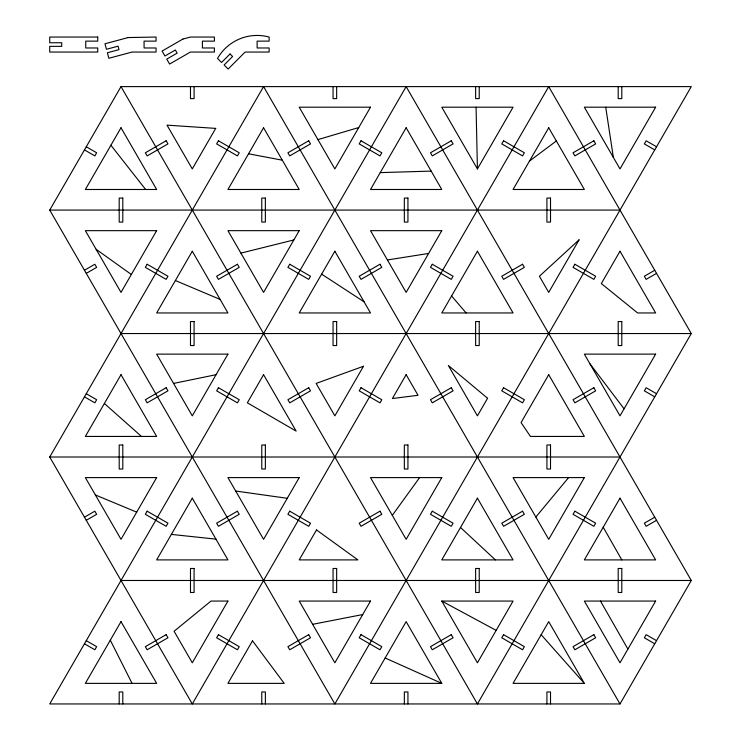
<?xml version="1.0" encoding="UTF-8"?>
<svg xmlns="http://www.w3.org/2000/svg" width="741" height="741" viewBox="0 0 741 741"><rect width="100%" height="100%" fill="white"/><g stroke="black" fill="none" stroke-linecap="round" stroke-linejoin="round"><path stroke-width="1.11" d="M49.721 210.074L121.005 86.604L691.279 86.604L334.858 703.95L49.721 210.074L619.995 210.074M121.005 86.604L477.426 703.95L691.279 333.543L548.711 86.604L192.29 703.95L49.721 457.012L263.574 86.604L619.995 703.95L691.279 580.481L406.142 86.604L49.721 703.95L619.995 703.95M477.426 168.92L513.068 107.186L441.784 107.186L477.426 168.92L476.065 107.186M392.304 515.365L419.601 477.593M535.845 517.042L568.597 477.593M529.472 161.084L556.343 140.985M84.455 270.252L94.857 264.25L96.654 267.362L86.262 273.364M84.455 517.19L94.857 511.188L96.654 514.3L86.262 520.302M654.738 270.252L644.346 276.254L646.143 279.366L656.545 273.364M654.738 517.19L644.346 523.192L646.143 526.305L656.545 520.302M317.935 139.614L358.746 127.535M240.899 253.116L293.844 239.954M173.57 383.43L216.048 374.705M312.646 624.32L362.71 614.548M387.423 259.961L428.622 253.45M380.244 172.616L431.169 171.106M121.005 333.543L691.279 333.543M49.721 457.012L619.995 457.012M121.005 580.481L691.279 580.481M441.784 601.062L513.068 601.062L477.426 662.797L441.784 601.062L496.146 630.369M441.784 683.369L370.5 683.369L406.142 621.634L441.784 683.369L385.153 657.999M584.353 683.369L513.068 683.369L548.711 621.634L584.353 683.369L541.162 634.722M171.366 534.4L215.937 539.133M235.684 491.024L287.258 498.304M248.541 153.795L282.293 160.186M95.385 494.951L136.696 512.151M175.367 280.533L220.096 299.401M656.545 146.783L646.143 140.781L644.346 143.893L654.738 149.895M656.545 393.721L646.143 387.719L644.346 390.831L654.738 396.833M86.262 146.783L96.654 152.785L94.857 155.897L84.455 149.895M656.545 640.659L646.143 634.657L644.346 637.769L654.738 643.772M86.262 393.721L96.654 399.723L94.857 402.835L84.455 396.833M86.262 640.659L96.654 646.661L94.857 649.774L84.455 643.772M321.631 274.142L364.063 301.819M96.126 249.3L131.342 274.476M104.379 403.502L141.466 436.43M460.504 527.472L495.405 559.9M451.593 295.983L466.126 312.961M110.909 145.245L145.644 189.492M589.947 363.812L624.07 408.8M603.22 527.231L621.801 559.9M600.488 601.062L627.905 649.107M110.307 640.159L132.055 683.369M605.721 107.186L613.363 157.425M621.801 86.604L621.801 98.609L618.198 98.609L618.198 86.604M550.517 703.95L550.517 691.946L546.914 691.946L546.914 703.95M479.232 86.604L479.232 98.609L475.629 98.609L475.629 86.604M407.939 703.95L407.939 691.946L404.345 691.946L404.345 703.95M336.655 86.604L336.655 98.609L333.061 98.609L333.061 86.604M265.371 703.95L265.371 691.946L261.768 691.946L261.768 703.95M194.086 86.604L194.086 98.609L190.483 98.609L190.483 86.604M122.802 703.95L122.802 691.946L119.199 691.946L119.199 703.95M121.005 127.758L85.363 189.492L156.647 189.492L121.005 127.758M156.647 230.655L121.005 292.389L85.363 230.655L156.647 230.655M215.687 128.388L192.29 168.92L167.021 125.155L215.687 128.388M147.144 264.25L145.347 267.362L166.141 279.366L167.948 276.254L147.144 264.25M218.438 140.781L216.631 143.893L237.426 155.897L239.232 152.785L218.438 140.781M121.005 374.696L85.363 436.43L156.647 436.43L121.005 374.696M192.29 251.227L156.647 312.961L227.932 312.961L192.29 251.227M263.574 127.758L227.932 189.492L299.216 189.492L263.574 127.758M156.647 477.593L121.005 539.328L85.363 477.593L156.647 477.593M227.932 354.124L192.29 415.858L156.647 354.124L227.932 354.124M299.216 230.655L263.574 292.389L227.932 230.655L299.216 230.655M370.5 107.186L334.858 168.92L299.216 107.186L370.5 107.186M147.144 511.188L145.347 514.3L166.141 526.305L167.948 523.192L147.144 511.188M218.438 387.719L216.631 390.831L237.426 402.835L239.232 399.723L218.438 387.719M289.722 264.25L287.916 267.362L308.71 279.366L310.516 276.254L289.722 264.25M361.006 140.781L359.2 143.893L379.994 155.897L381.8 152.785L361.006 140.781M121.005 621.634L85.363 683.369L156.647 683.369L121.005 621.634M192.29 498.165L156.647 559.9L227.932 559.9L192.29 498.165M263.574 374.696L247.346 402.808L296.131 431.095L263.574 374.696M334.858 251.227L299.216 312.961L370.5 312.961L334.858 251.227M406.142 127.758L370.5 189.492L441.784 189.492L406.142 127.758M227.932 601.062L192.29 662.797L174.089 631.267L211 601.062L227.932 601.062M299.216 477.593L263.574 539.328L227.932 477.593L299.216 477.593M363.488 366.258L334.858 415.858L316.138 383.43L363.488 366.258M441.784 230.655L406.142 292.389L370.5 230.655L441.784 230.655M218.438 634.657L216.631 637.769L237.426 649.774L239.232 646.661L218.438 634.657M289.722 511.188L287.916 514.3L308.71 526.305L310.516 523.192L289.722 511.188M361.006 387.719L359.2 390.831L379.994 402.835L381.8 399.723L361.006 387.719M432.29 264.25L430.484 267.362L451.278 279.366L453.084 276.254L432.29 264.25M503.574 140.781L501.768 143.893L522.562 155.897L524.369 152.785L503.574 140.781M252.505 640.817L227.932 683.369L284.192 683.369L252.505 640.817M316.509 529.945L299.216 559.9L357.903 559.9L316.509 529.945M406.142 374.696L392.378 398.538L418.035 395.296L406.142 374.696M477.426 251.227L441.784 312.961L513.068 312.961L477.426 251.227M548.711 127.758L513.068 189.492L584.353 189.492L548.711 127.758M370.5 601.062L334.858 662.797L299.216 601.062L370.5 601.062M441.784 477.593L406.142 539.328L370.5 477.593L441.784 477.593M487.587 398.26L477.426 415.858L448.342 365.48L487.587 398.26M579.045 239.852L548.711 292.389L539.402 276.254L579.045 239.852M655.637 107.186L619.995 168.92L584.353 107.186L655.637 107.186M361.006 634.657L359.2 637.769L379.994 649.774L381.8 646.661L361.006 634.657M432.29 511.188L430.484 514.3L451.278 526.305L453.084 523.192L432.29 511.188M503.574 387.719L501.768 390.831L522.562 402.835L524.369 399.723L503.574 387.719M574.859 264.25L573.052 267.362L593.856 279.366L595.653 276.254L574.859 264.25M477.426 498.165L441.784 559.9L513.068 559.9L477.426 498.165M548.711 374.696L521.071 422.574L530.436 436.43L584.353 436.43L548.711 374.696M619.995 251.227L601.331 283.562L637.612 312.961L655.637 312.961L619.995 251.227M584.353 477.593L548.711 539.328L513.068 477.593L584.353 477.593M655.637 354.124L619.995 415.858L584.353 354.124L655.637 354.124M503.574 634.657L501.768 637.769L522.562 649.774L524.369 646.661L503.574 634.657M574.859 511.188L573.052 514.3L593.856 526.305L595.653 523.192L574.859 511.188M619.995 498.165L584.353 559.9L655.637 559.9L619.995 498.165M655.637 601.062L619.995 662.797L584.353 601.062L655.637 601.062M230.053 53.963L221.568 62.457L217.53 58.428A45.599 45.599 0 0 1 269.131 37.05L269.131 41.135L257.127 41.135L257.127 47.98L269.131 47.98L269.131 52.055L245.123 52.055L228.145 69.033L224.106 65.004L232.6 56.511L230.053 53.963M182.897 39.06L162.094 51.064L164.947 56.001L175.348 49.999L177.145 53.12L166.753 59.123L169.606 64.059L190.4 52.055L214.408 52.055L214.408 47.98L202.404 47.98L202.404 41.135L214.408 41.135L214.408 37.05L190.4 37.05L182.897 39.06M166.141 140.781L145.347 152.785L147.144 155.897L167.948 143.893L166.141 140.781M308.71 140.781L287.916 152.785L289.722 155.897L310.516 143.893L308.71 140.781M237.426 264.25L216.631 276.254L218.438 279.366L239.232 267.362L237.426 264.25M451.278 140.781L430.484 152.785L432.29 155.897L453.084 143.893L451.278 140.781M166.141 387.719L145.347 399.723L147.144 402.835L167.948 390.831L166.141 387.719M379.994 264.25L359.2 276.254L361.006 279.366L381.8 267.362L379.994 264.25M593.856 140.781L573.052 152.785L574.859 155.897L595.653 143.893L593.856 140.781M308.71 387.719L287.916 399.723L289.722 402.835L310.516 390.831L308.71 387.719M522.562 264.25L501.768 276.254L503.574 279.366L524.369 267.362L522.562 264.25M237.426 511.188L216.631 523.192L218.438 526.305L239.232 514.3L237.426 511.188M451.278 387.719L430.484 399.723L432.29 402.835L453.084 390.831L451.278 387.719M166.141 634.657L145.347 646.661L147.144 649.774L167.948 637.769L166.141 634.657M379.994 511.188L359.2 523.192L361.006 526.305L381.8 514.3L379.994 511.188M593.856 387.719L573.052 399.723L574.859 402.835L595.653 390.831L593.856 387.719M308.71 634.657L287.916 646.661L289.722 649.774L310.516 637.769L308.71 634.657M522.562 511.188L501.768 523.192L503.574 526.305L524.369 514.3L522.562 511.188M451.278 634.657L430.484 646.661L432.29 649.774L453.084 637.769L451.278 634.657M593.856 634.657L573.052 646.661L574.859 649.774L595.653 637.769L593.856 634.657M128.174 37.559L104.981 43.775L106.463 49.286L118.06 46.174L118.986 49.656L107.389 52.759L108.871 58.27L132.065 52.055L156.073 52.055L156.073 47.98L144.069 47.98L144.069 41.135L156.073 41.135L156.073 37.05L128.174 37.559M97.738 37.05L49.721 37.05L49.721 42.756L61.725 42.756L61.725 46.359L49.721 46.359L49.721 52.055L97.738 52.055L97.738 47.98L85.734 47.98L85.734 41.135L97.738 41.135L97.738 37.05M122.802 198.069L119.199 198.069L119.199 222.078L122.802 222.078L122.802 198.069M265.371 198.069L261.768 198.069L261.768 222.078L265.371 222.078L265.371 198.069M407.939 198.069L404.345 198.069L404.345 222.078L407.939 222.078L407.939 198.069M550.517 198.069L546.914 198.069L546.914 222.078L550.517 222.078L550.517 198.069M194.086 321.538L190.483 321.538L190.483 345.547L194.086 345.547L194.086 321.538M336.655 321.538L333.061 321.538L333.061 345.547L336.655 345.547L336.655 321.538M479.232 321.538L475.629 321.538L475.629 345.547L479.232 345.547L479.232 321.538M621.801 321.538L618.198 321.538L618.198 345.547L621.801 345.547L621.801 321.538M122.802 445.008L119.199 445.008L119.199 469.016L122.802 469.016L122.802 445.008M265.371 445.008L261.768 445.008L261.768 469.016L265.371 469.016L265.371 445.008M407.939 445.008L404.345 445.008L404.345 469.016L407.939 469.016L407.939 445.008M550.517 445.008L546.914 445.008L546.914 469.016L550.517 469.016L550.517 445.008M194.086 568.477L190.483 568.477L190.483 592.485L194.086 592.485L194.086 568.477M336.655 568.477L333.061 568.477L333.061 592.485L336.655 592.485L336.655 568.477M479.232 568.477L475.629 568.477L475.629 592.485L479.232 592.485L479.232 568.477M621.801 568.477L618.198 568.477L618.198 592.485L621.801 592.485L621.801 568.477"/></g></svg>
